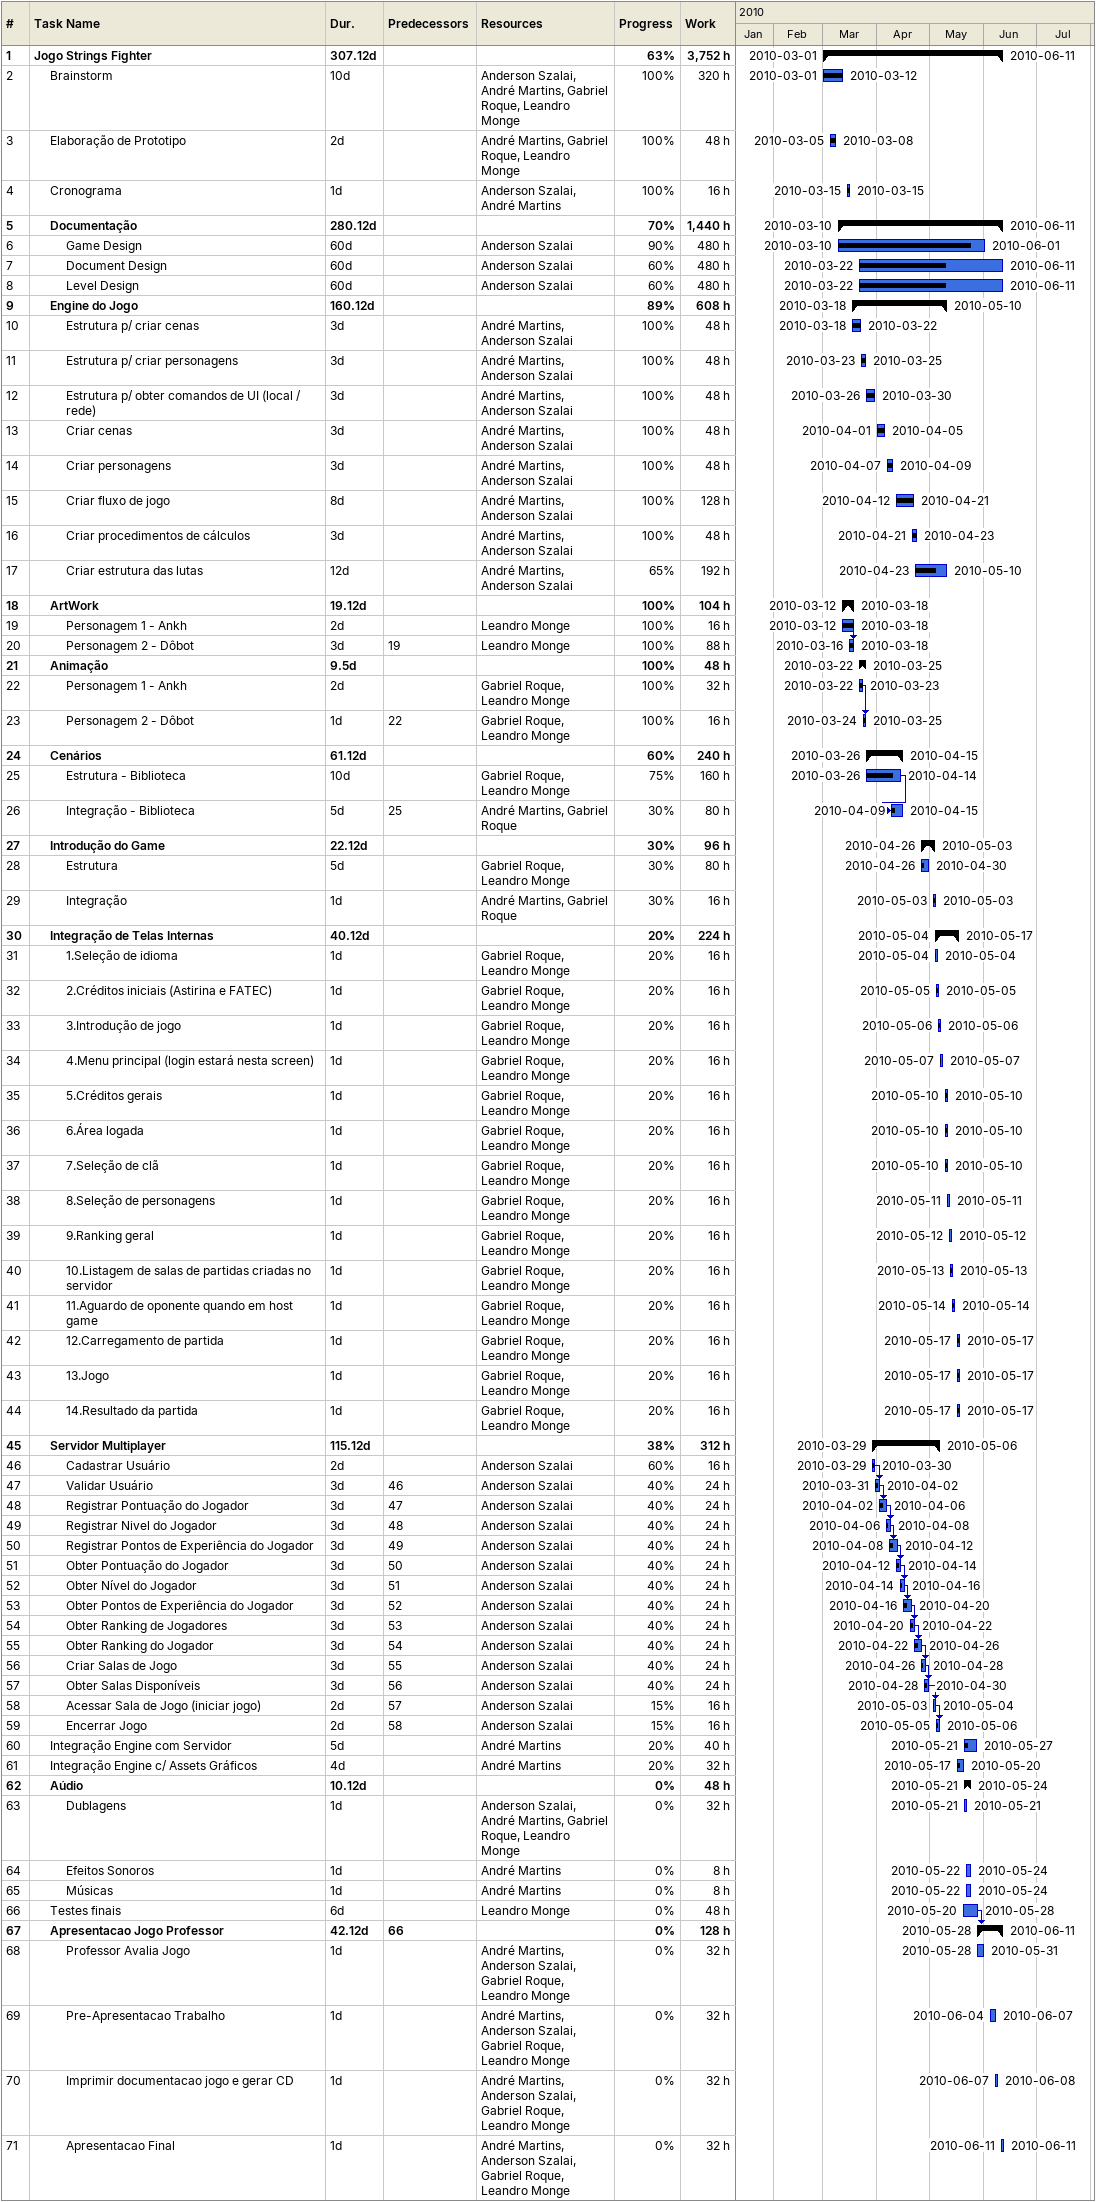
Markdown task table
| ID | Level | Task | Duration | Start | Finish | Predecessors | Resources | % complete | Work (h) |
|---|---|---|---|---|---|---|---|---|---|
| 1 | 1 | **Jogo Strings Fighter** | 307.12d | 2010-03-01 | 2010-06-11 |  |  | 63 | 3752 |
| 2 | 2 | Brainstorm | 10d | 2010-03-01 | 2010-03-12 |  | Anderson Szalai, André Martins, Gabriel Roque, Leandro Monge | 100 | 320 |
| 3 | 2 | Elaboração de Prototipo | 2d | 2010-03-05 | 2010-03-08 |  | André Martins, Gabriel Roque, Leandro Monge | 100 | 48 |
| 4 | 2 | Cronograma | 1d | 2010-03-15 | 2010-03-15 |  | Anderson Szalai, André Martins | 100 | 16 |
| 5 | 2 | **Documentação** | 280.12d | 2010-03-10 | 2010-06-11 |  |  | 70 | 1440 |
| 6 | 3 | Game Design | 60d | 2010-03-10 | 2010-06-01 |  | Anderson Szalai | 90 | 480 |
| 7 | 3 | Document Design | 60d | 2010-03-22 | 2010-06-11 |  | Anderson Szalai | 60 | 480 |
| 8 | 3 | Level Design | 60d | 2010-03-22 | 2010-06-11 |  | Anderson Szalai | 60 | 480 |
| 9 | 2 | **Engine do Jogo** | 160.12d | 2010-03-18 | 2010-05-10 |  |  | 89 | 608 |
| 10 | 3 | Estrutura p/ criar cenas | 3d | 2010-03-18 | 2010-03-22 |  | André Martins, Anderson Szalai | 100 | 48 |
| 11 | 3 | Estrutura p/ criar personagens | 3d | 2010-03-23 | 2010-03-25 |  | André Martins, Anderson Szalai | 100 | 48 |
| 12 | 3 | Estrutura p/ obter comandos de UI (local / rede) | 3d | 2010-03-26 | 2010-03-30 |  | André Martins, Anderson Szalai | 100 | 48 |
| 13 | 3 | Criar cenas | 3d | 2010-04-01 | 2010-04-05 |  | André Martins, Anderson Szalai | 100 | 48 |
| 14 | 3 | Criar personagens | 3d | 2010-04-07 | 2010-04-09 |  | André Martins, Anderson Szalai | 100 | 48 |
| 15 | 3 | Criar fluxo de jogo | 8d | 2010-04-12 | 2010-04-21 |  | André Martins, Anderson Szalai | 100 | 128 |
| 16 | 3 | Criar procedimentos de cálculos | 3d | 2010-04-21 | 2010-04-23 |  | André Martins, Anderson Szalai | 100 | 48 |
| 17 | 3 | Criar estrutura das lutas | 12d | 2010-04-23 | 2010-05-10 |  | André Martins, Anderson Szalai | 65 | 192 |
| 18 | 2 | **ArtWork** | 19.12d | 2010-03-12 | 2010-03-18 |  |  | 100 | 104 |
| 19 | 3 | Personagem 1 - Ankh | 2d | 2010-03-12 | 2010-03-18 |  | Leandro Monge | 100 | 16 |
| 20 | 3 | Personagem 2 - Dôbot | 3d | 2010-03-16 | 2010-03-18 | 19 | Leandro Monge | 100 | 88 |
| 21 | 2 | **Animação** | 9.5d | 2010-03-22 | 2010-03-25 |  |  | 100 | 48 |
| 22 | 3 | Personagem 1 - Ankh | 2d | 2010-03-22 | 2010-03-23 |  | Gabriel Roque, Leandro Monge | 100 | 32 |
| 23 | 3 | Personagem 2 - Dôbot | 1d | 2010-03-24 | 2010-03-25 | 22 | Gabriel Roque, Leandro Monge | 100 | 16 |
| 24 | 2 | **Cenários** | 61.12d | 2010-03-26 | 2010-04-15 |  |  | 60 | 240 |
| 25 | 3 | Estrutura - Biblioteca | 10d | 2010-03-26 | 2010-04-14 |  | Gabriel Roque, Leandro Monge | 75 | 160 |
| 26 | 3 | Integração - Biblioteca | 5d | 2010-04-09 | 2010-04-15 | 25 | André Martins, Gabriel Roque | 30 | 80 |
| 27 | 2 | **Introdução do Game** | 22.12d | 2010-04-26 | 2010-05-03 |  |  | 30 | 96 |
| 28 | 3 | Estrutura | 5d | 2010-04-26 | 2010-04-30 |  | Gabriel Roque, Leandro Monge | 30 | 80 |
| 29 | 3 | Integração | 1d | 2010-05-03 | 2010-05-03 |  | André Martins, Gabriel Roque | 30 | 16 |
| 30 | 2 | **Integração de Telas Internas** | 40.12d | 2010-05-04 | 2010-05-17 |  |  | 20 | 224 |
| 31 | 3 | 1.Seleção de idioma | 1d | 2010-05-04 | 2010-05-04 |  | Gabriel Roque, Leandro Monge | 20 | 16 |
| 32 | 3 | 2.Créditos iniciais (Astirina e FATEC) | 1d | 2010-05-05 | 2010-05-05 |  | Gabriel Roque, Leandro Monge | 20 | 16 |
| 33 | 3 | 3.Introdução de jogo | 1d | 2010-05-06 | 2010-05-06 |  | Gabriel Roque, Leandro Monge | 20 | 16 |
| 34 | 3 | 4.Menu principal (login estará nesta screen) | 1d | 2010-05-07 | 2010-05-07 |  | Gabriel Roque, Leandro Monge | 20 | 16 |
| 35 | 3 | 5.Créditos gerais | 1d | 2010-05-10 | 2010-05-10 |  | Gabriel Roque, Leandro Monge | 20 | 16 |
| 36 | 3 | 6.Área logada | 1d | 2010-05-10 | 2010-05-10 |  | Gabriel Roque, Leandro Monge | 20 | 16 |
| 37 | 3 | 7.Seleção de clã | 1d | 2010-05-10 | 2010-05-10 |  | Gabriel Roque, Leandro Monge | 20 | 16 |
| 38 | 3 | 8.Seleção de personagens | 1d | 2010-05-11 | 2010-05-11 |  | Gabriel Roque, Leandro Monge | 20 | 16 |
| 39 | 3 | 9.Ranking geral | 1d | 2010-05-12 | 2010-05-12 |  | Gabriel Roque, Leandro Monge | 20 | 16 |
| 40 | 3 | 10.Listagem de salas de partidas criadas no servidor | 1d | 2010-05-13 | 2010-05-13 |  | Gabriel Roque, Leandro Monge | 20 | 16 |
| 41 | 3 | 11.Aguardo de oponente quando em host game | 1d | 2010-05-14 | 2010-05-14 |  | Gabriel Roque, Leandro Monge | 20 | 16 |
| 42 | 3 | 12.Carregamento de partida | 1d | 2010-05-17 | 2010-05-17 |  | Gabriel Roque, Leandro Monge | 20 | 16 |
| 43 | 3 | 13.Jogo | 1d | 2010-05-17 | 2010-05-17 |  | Gabriel Roque, Leandro Monge | 20 | 16 |
| 44 | 3 | 14.Resultado da partida | 1d | 2010-05-17 | 2010-05-17 |  | Gabriel Roque, Leandro Monge | 20 | 16 |
| 45 | 2 | **Servidor Multiplayer** | 115.12d | 2010-03-29 | 2010-05-06 |  |  | 38 | 312 |
| 46 | 3 | Cadastrar Usuário | 2d | 2010-03-29 | 2010-03-30 |  | Anderson Szalai | 60 | 16 |
| 47 | 3 | Validar Usuário | 3d | 2010-03-31 | 2010-04-02 | 46 | Anderson Szalai | 40 | 24 |
| 48 | 3 | Registrar Pontuação do Jogador | 3d | 2010-04-02 | 2010-04-06 | 47 | Anderson Szalai | 40 | 24 |
| 49 | 3 | Registrar Nivel do Jogador | 3d | 2010-04-06 | 2010-04-08 | 48 | Anderson Szalai | 40 | 24 |
| 50 | 3 | Registrar Pontos de Experiência do Jogador | 3d | 2010-04-08 | 2010-04-12 | 49 | Anderson Szalai | 40 | 24 |
| 51 | 3 | Obter Pontuação do Jogador | 3d | 2010-04-12 | 2010-04-14 | 50 | Anderson Szalai | 40 | 24 |
| 52 | 3 | Obter Nível do Jogador | 3d | 2010-04-14 | 2010-04-16 | 51 | Anderson Szalai | 40 | 24 |
| 53 | 3 | Obter Pontos de Experiência do Jogador | 3d | 2010-04-16 | 2010-04-20 | 52 | Anderson Szalai | 40 | 24 |
| 54 | 3 | Obter Ranking de Jogadores | 3d | 2010-04-20 | 2010-04-22 | 53 | Anderson Szalai | 40 | 24 |
| 55 | 3 | Obter Ranking do Jogador | 3d | 2010-04-22 | 2010-04-26 | 54 | Anderson Szalai | 40 | 24 |
| 56 | 3 | Criar Salas de Jogo | 3d | 2010-04-26 | 2010-04-28 | 55 | Anderson Szalai | 40 | 24 |
| 57 | 3 | Obter Salas Disponíveis | 3d | 2010-04-28 | 2010-04-30 | 56 | Anderson Szalai | 40 | 24 |
| 58 | 3 | Acessar Sala de Jogo (iniciar jogo) | 2d | 2010-05-03 | 2010-05-04 | 57 | Anderson Szalai | 15 | 16 |
| 59 | 3 | Encerrar Jogo | 2d | 2010-05-05 | 2010-05-06 | 58 | Anderson Szalai | 15 | 16 |
| 60 | 2 | Integração Engine com Servidor | 5d | 2010-05-21 | 2010-05-27 |  | André Martins | 20 | 40 |
| 61 | 2 | Integração Engine c/ Assets Gráficos | 4d | 2010-05-17 | 2010-05-20 |  | André Martins | 20 | 32 |
| 62 | 2 | **Aúdio** | 10.12d | 2010-05-21 | 2010-05-24 |  |  | 0 | 48 |
| 63 | 3 | Dublagens | 1d | 2010-05-21 | 2010-05-21 |  | Anderson Szalai, André Martins, Gabriel Roque, Leandro Monge | 0 | 32 |
| 64 | 3 | Efeitos Sonoros | 1d | 2010-05-22 | 2010-05-24 |  | André Martins | 0 | 8 |
| 65 | 3 | Músicas | 1d | 2010-05-22 | 2010-05-24 |  | André Martins | 0 | 8 |
| 66 | 2 | Testes finais | 6d | 2010-05-20 | 2010-05-28 |  | Leandro Monge | 0 | 48 |
| 67 | 2 | **Apresentacao Jogo Professor** | 42.12d | 2010-05-28 | 2010-06-11 | 66 |  | 0 | 128 |
| 68 | 3 | Professor Avalia Jogo | 1d | 2010-05-28 | 2010-05-31 |  | André Martins, Anderson Szalai, Gabriel Roque, Leandro Monge | 0 | 32 |
| 69 | 3 | Pre-Apresentacao Trabalho | 1d | 2010-06-04 | 2010-06-07 |  | André Martins, Anderson Szalai, Gabriel Roque, Leandro Monge | 0 | 32 |
| 70 | 3 | Imprimir documentacao jogo e gerar CD | 1d | 2010-06-07 | 2010-06-08 |  | André Martins, Anderson Szalai, Gabriel Roque, Leandro Monge | 0 | 32 |
| 71 | 3 | Apresentacao Final | 1d | 2010-06-11 | 2010-06-11 |  | André Martins, Anderson Szalai, Gabriel Roque, Leandro Monge | 0 | 32 |
